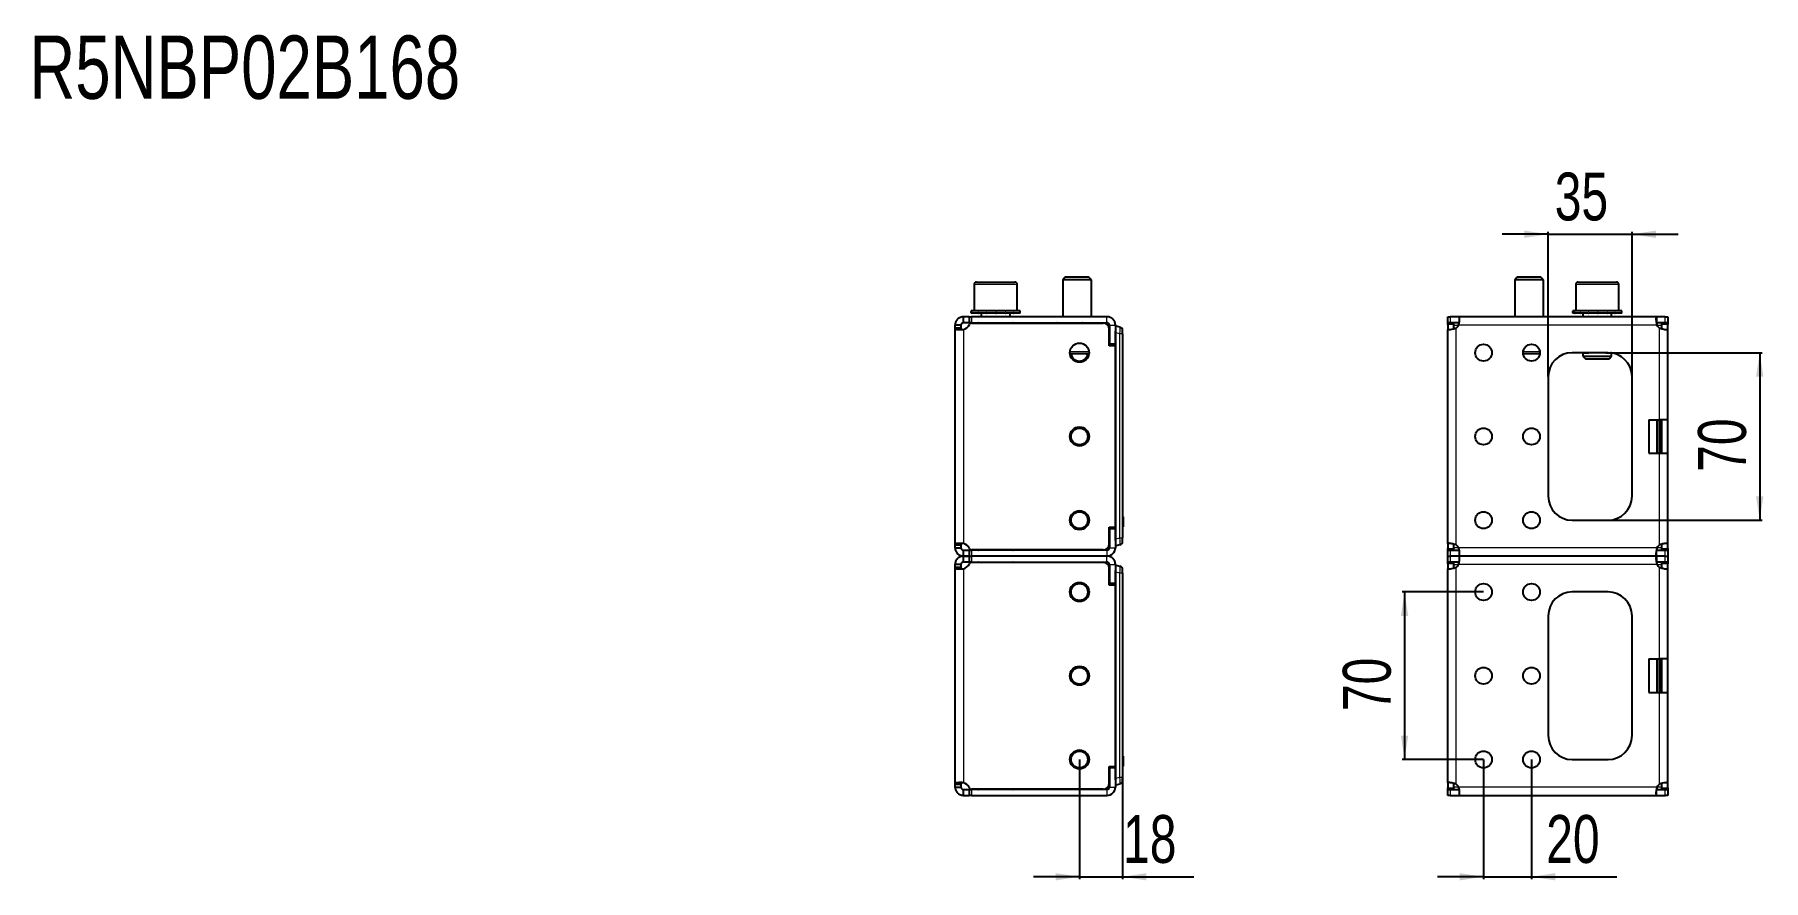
# Model space of a CAD drawing. Header units: millimetres. Extents: x 0 to 4265, y -608 to 607.
# Drawn here: x 2075 to 2797, y 254 to 607 of the extents above; entities that cross this region are included whole.
import ezdxf

# ---------------------------------------------------------------- set-up
doc = ezdxf.new("R2010")
doc.units = ezdxf.units.MM
doc.layers.add('FORMAT', color=7, linetype='Continuous')
doc.styles.add('SLDTEXTSTYLE0', font='TXT', dxfattribs={"width": 0.75})
doc.dimstyles.new('SLDDIMSTYLE0', dxfattribs={"dimtxt": 20, "dimasz": 10, "dimexe": 0, "dimexo": 0.0625, "dimgap": 5, "dimtad": 2, "dimdec": 1, "dimrnd": 1e-09, "dimzin": 12, "dimdsep": 46, "dimtxsty": 'SLDTEXTSTYLE0', "dimsah": 1, "dimcen": 0.09, "dimadec": 0, "dimazin": 3, "dimtfac": 1, "dimtofl": 0, "dimtmove": 0, "dimatfit": 3, "dimfxl": 0, "dimfrac": 2, "dimtolj": 1, "dimtzin": 12, "dimarcsym": 0})
doc.dimstyles.new('SLDDIMSTYLE1', dxfattribs={"dimtxt": 20, "dimasz": 10, "dimexe": 0, "dimexo": 0.0625, "dimgap": 5, "dimtad": 2, "dimdec": 1, "dimrnd": 1e-09, "dimzin": 12, "dimdsep": 46, "dimtxsty": 'SLDTEXTSTYLE0', "dimsah": 1, "dimcen": 0.09, "dimadec": 0, "dimazin": 3, "dimtfac": 1, "dimtmove": 0, "dimatfit": 0, "dimfxl": 0, "dimfrac": 2, "dimtolj": 1, "dimtzin": 12, "dimarcsym": 0})

# ---------------------------------------------------------------- blocks, each defined once
blk = doc.blocks.new('_D_4')
at = {"layer": 'FORMAT'}
for p, q in [((2511.49, 304.38), (2511.49, 254.38)), ((2529.49, 299.63), (2529.49, 254.38)), ((2511.49, 255.38), (2492.26, 255.38)), ((2511.49, 255.38), (2529.49, 255.38)), ((2529.49, 255.38), (2559.27, 255.38))]:
    blk.add_line(p, q, dxfattribs=at)
for points in [[(2511.49, 255.38), (2501.49, 256.92), (2501.49, 253.85)], [(2529.49, 255.38), (2539.49, 253.85), (2539.49, 256.92)]]:
    blk.add_solid(points, dxfattribs=at)
at = {"layer": 'FORMAT', "insert": (2529.71, 281.17), "char_height": 20, "attachment_point": 1, "style": 'SLDTEXTSTYLE0'}
blk.add_mtext('18', dxfattribs=at)
blk = doc.blocks.new('_D_7')
at = {"layer": 'FORMAT'}
for p, q in [((2732.31, 474.39), (2796.66, 474.39)), ((2795.66, 474.39), (2795.66, 404.39)), ((2732.31, 404.39), (2796.66, 404.39))]:
    blk.add_line(p, q, dxfattribs=at)
for points in [[(2795.66, 474.39), (2794.12, 464.39), (2797.2, 464.39)], [(2795.66, 404.39), (2797.2, 414.39), (2794.12, 414.39)]]:
    blk.add_solid(points, dxfattribs=at)
at = {"layer": 'FORMAT', "insert": (2769.88, 424.61), "char_height": 20, "attachment_point": 1, "rotation": 90, "style": 'SLDTEXTSTYLE0'}
blk.add_mtext('70', dxfattribs=at)
blk = doc.blocks.new('_D_8')
at = {"layer": 'FORMAT'}
for p, q in [((2707.3, 523.89), (2688.07, 523.89)), ((2707.3, 464.4), (2707.3, 524.89)), ((2707.3, 523.89), (2742.3, 523.89)), ((2742.3, 464.4), (2742.3, 524.89)), ((2742.3, 523.89), (2761.53, 523.89))]:
    blk.add_line(p, q, dxfattribs=at)
for points in [[(2707.3, 523.89), (2697.3, 525.43), (2697.3, 522.35)], [(2742.3, 523.89), (2752.3, 522.35), (2752.3, 525.43)]]:
    blk.add_solid(points, dxfattribs=at)
at = {"layer": 'FORMAT', "insert": (2710.02, 549.67), "char_height": 20, "attachment_point": 1, "style": 'SLDTEXTSTYLE0'}
blk.add_mtext('35', dxfattribs=at)
blk = doc.blocks.new('_D_9')
at = {"layer": 'FORMAT'}
for p, q in [((2680.3, 304.38), (2680.3, 254.38)), ((2700.3, 304.38), (2700.3, 254.38)), ((2680.3, 255.38), (2661.07, 255.38)), ((2680.3, 255.38), (2700.3, 255.38)), ((2700.3, 255.38), (2736.02, 255.38))]:
    blk.add_line(p, q, dxfattribs=at)
for points in [[(2680.3, 255.38), (2670.3, 256.92), (2670.3, 253.85)], [(2700.3, 255.38), (2710.3, 253.85), (2710.3, 256.92)]]:
    blk.add_solid(points, dxfattribs=at)
at = {"layer": 'FORMAT', "insert": (2706.46, 281.17), "char_height": 20, "attachment_point": 1, "style": 'SLDTEXTSTYLE0'}
blk.add_mtext('20', dxfattribs=at)
blk = doc.blocks.new('_D_10')
at = {"layer": 'FORMAT'}
for p, q in [((2680.29, 374.39), (2646.3, 374.39)), ((2647.3, 374.39), (2647.3, 304.39)), ((2680.29, 304.39), (2646.3, 304.39))]:
    blk.add_line(p, q, dxfattribs=at)
for points in [[(2647.3, 374.39), (2645.76, 364.39), (2648.83, 364.39)], [(2647.3, 304.39), (2648.83, 314.39), (2645.76, 314.39)]]:
    blk.add_solid(points, dxfattribs=at)
at = {"layer": 'FORMAT', "insert": (2621.51, 324.61), "char_height": 20, "attachment_point": 1, "rotation": 90, "style": 'SLDTEXTSTYLE0'}
blk.add_mtext('70', dxfattribs=at)

msp = doc.modelspace()

# ---------------------------------------------------------------- linework, layer by layer
at = {"color": 7, "linetype": 'Continuous', "lineweight": 25}
for p, q in [((2505.57, 505.89), (2504.49, 504.82)), ((2515.42, 505.89), (2505.57, 505.89)), ((2516.49, 504.82), (2515.42, 505.89)), ((2694.38, 505.89), (2693.3, 504.82)), ((2704.23, 505.89), (2694.38, 505.89)), ((2705.3, 504.82), (2704.23, 505.89)), ((2467.49, 502.89), (2467.49, 491.89)), ((2468.49, 503.89), (2484.49, 503.89)), ((2485.49, 491.89), (2485.49, 502.89)), ((2504.49, 504.82), (2504.49, 489.39)), ((2516.49, 504.82), (2504.49, 504.82)), ((2516.49, 489.39), (2516.49, 504.82)), ((2693.3, 504.82), (2693.3, 489.39)), ((2705.3, 504.82), (2693.3, 504.82)), ((2705.3, 489.39), (2705.3, 504.82)), ((2718.8, 502.89), (2718.8, 491.89)), ((2719.8, 503.89), (2727.62, 503.89)), ((2727.62, 503.89), (2735.8, 503.89)), ((2736.8, 491.89), (2736.8, 502.89)), ((2466.24, 491.89), (2466.24, 490.89)), ((2466.24, 491.89), (2466.25, 491.89)), ((2466.25, 491.89), (2466.25, 491.64)), ((2467.04, 491.89), (2466.25, 491.89)), ((2466.25, 490.89), (2466.25, 491.14)), ((2467.04, 491.89), (2467.14, 491.89)), ((2467.14, 491.89), (2467.14, 491.64)), ((2469.28, 491.89), (2467.14, 491.89)), ((2467.14, 490.89), (2467.14, 491.14)), ((2469.28, 491.89), (2469.46, 491.89)), ((2469.46, 491.89), (2469.46, 491.64)), ((2472.62, 491.89), (2469.46, 491.89)), ((2469.46, 490.89), (2469.46, 491.14)), ((2472.62, 491.89), (2472.85, 491.89)), ((2472.85, 491.89), (2472.85, 491.64)), ((2476.54, 491.89), (2472.85, 491.89)), ((2472.85, 490.89), (2472.85, 491.14)), ((2476.54, 491.89), (2476.63, 491.89)), ((2476.76, 491.89), (2476.79, 491.89)), ((2476.79, 491.89), (2476.79, 491.64)), ((2480.46, 491.89), (2476.79, 491.89)), ((2476.79, 490.89), (2476.79, 491.14)), ((2480.46, 491.89), (2480.69, 491.89)), ((2480.69, 491.89), (2480.69, 491.64)), ((2483.78, 491.89), (2480.69, 491.89)), ((2480.69, 490.89), (2480.69, 491.14)), ((2483.78, 491.89), (2483.95, 491.89)), ((2483.95, 491.89), (2483.95, 491.64)), ((2485.98, 491.89), (2483.95, 491.89)), ((2483.95, 490.89), (2483.95, 491.14)), ((2485.98, 491.89), (2486.07, 491.89)), ((2486.07, 491.89), (2486.07, 491.64)), ((2486.74, 491.89), (2486.07, 491.89)), ((2486.07, 490.89), (2486.07, 491.14)), ((2486.74, 490.89), (2486.74, 491.89)), ((2717.55, 491.89), (2717.55, 490.89)), ((2717.55, 491.89), (2717.56, 491.89)), ((2717.56, 491.89), (2717.56, 491.64)), ((2718.39, 491.89), (2717.56, 491.89)), ((2717.56, 490.89), (2717.56, 491.14)), ((2718.39, 491.89), (2718.49, 491.89)), ((2718.49, 491.89), (2718.49, 491.64)), ((2720.66, 491.89), (2718.49, 491.89)), ((2718.49, 490.89), (2718.49, 491.14)), ((2720.66, 491.89), (2720.84, 491.89)), ((2720.84, 491.89), (2720.84, 491.64)), ((2724.01, 491.89), (2720.84, 491.89)), ((2720.84, 490.89), (2720.84, 491.14)), ((2724.01, 491.89), (2724.25, 491.89)), ((2724.25, 491.89), (2724.25, 491.64)), ((2727.95, 491.89), (2724.25, 491.89)), ((2724.25, 490.89), (2724.25, 491.14)), ((2727.95, 491.89), (2728.02, 491.89)), ((2728.15, 491.89), (2728.2, 491.89)), ((2728.2, 491.89), (2728.2, 491.64)), ((2731.86, 491.89), (2728.2, 491.89)), ((2728.2, 490.89), (2728.2, 491.14)), ((2731.86, 491.89), (2732.09, 491.89)), ((2732.09, 491.89), (2732.09, 491.64)), ((2735.15, 491.89), (2732.09, 491.89)), ((2732.09, 490.89), (2732.09, 491.14)), ((2735.15, 491.89), (2735.32, 491.89)), ((2735.32, 491.89), (2735.32, 491.64)), ((2737.33, 491.89), (2735.32, 491.89)), ((2735.32, 490.89), (2735.32, 491.14)), ((2737.33, 491.89), (2737.42, 491.89)), ((2737.42, 491.89), (2737.42, 491.64)), ((2738.05, 491.89), (2737.42, 491.89)), ((2737.42, 490.89), (2737.42, 491.14)), ((2738.05, 490.89), (2738.05, 491.89)), ((2459.49, 485.89), (2459.49, 484.67)), ((2461.99, 485.89), (2459.49, 485.89)), ((2459.49, 484.67), (2459.49, 394.11)), ((2461.99, 484.67), (2459.49, 484.67)), ((2461.99, 485.89), (2461.99, 484.67)), ((2462.99, 486.89), (2462.99, 489.39)), ((2465.39, 489.39), (2462.99, 489.39)), ((2465.4, 486.89), (2462.99, 486.89)), ((2465.39, 489.39), (2465.39, 486.89)), ((2465.39, 489.39), (2466.39, 489.39)), ((2466.39, 486.89), (2465.39, 486.89)), ((2466.24, 490.89), (2466.25, 490.89)), ((2467.04, 490.89), (2466.25, 490.89)), ((2522.99, 489.39), (2466.39, 489.39)), ((2466.39, 486.89), (2522.99, 486.89)), ((2466.42, 486.79), (2521.39, 486.79)), ((2467.04, 490.89), (2467.14, 490.89)), ((2469.28, 490.89), (2467.14, 490.89)), ((2469.28, 490.89), (2469.46, 490.89)), ((2472.62, 490.89), (2469.46, 490.89)), ((2470.49, 490.89), (2470.49, 489.39)), ((2472.62, 490.89), (2472.85, 490.89)), ((2476.54, 490.89), (2472.85, 490.89)), ((2476.54, 490.89), (2476.72, 490.89)), ((2476.72, 490.89), (2476.79, 490.89)), ((2480.46, 490.89), (2476.79, 490.89)), ((2480.46, 490.89), (2480.69, 490.89)), ((2483.78, 490.89), (2480.69, 490.89)), ((2482.49, 489.39), (2482.49, 490.89)), ((2483.78, 490.89), (2483.95, 490.89)), ((2485.98, 490.89), (2483.95, 490.89)), ((2485.98, 490.89), (2486.07, 490.89)), ((2486.74, 490.89), (2486.07, 490.89)), ((2500.24, 486.89), (2500.24, 486.79)), ((2500.53, 486.89), (2500.53, 486.79)), ((2502.22, 486.89), (2502.22, 486.79)), ((2505.17, 486.89), (2505.17, 486.79)), ((2508.93, 486.89), (2508.93, 486.79)), ((2512.92, 486.89), (2512.92, 486.79)), ((2516.55, 486.89), (2516.55, 486.79)), ((2519.25, 486.89), (2519.25, 486.79)), ((2520.62, 486.89), (2520.62, 486.79)), ((2520.74, 486.79), (2520.74, 486.89)), ((2523.89, 477.29), (2523.89, 484.29)), ((2523.99, 485.89), (2523.99, 477.94)), ((2526.49, 485.89), (2526.49, 477.94)), ((2526.49, 485.64), (2526.69, 485.64)), ((2526.69, 485.64), (2528.38, 485.19)), ((2665.3, 486.89), (2665.3, 489.39)), ((2665.3, 489.39), (2666.41, 489.39)), ((2666.41, 486.89), (2665.3, 486.89)), ((2665.3, 486.89), (2665.3, 486.79)), ((2665.3, 486.79), (2667.8, 486.79)), ((2665.3, 486.18), (2665.3, 486.79)), ((2665.3, 486.18), (2665.3, 484.12)), ((2665.3, 394.67), (2665.3, 484.12)), ((2665.3, 484.12), (2666.4, 484.12)), ((2670.13, 489.39), (2666.41, 489.39)), ((2670.13, 486.89), (2666.41, 486.89)), ((2667.8, 486.79), (2667.8, 486.18)), ((2667.8, 486.18), (2667.8, 484.36)), ((2752.47, 489.39), (2670.13, 489.39)), ((2670.13, 489.39), (2670.13, 487.18)), ((2717.55, 490.89), (2717.56, 490.89)), ((2718.39, 490.89), (2717.56, 490.89)), ((2718.39, 490.89), (2718.49, 490.89)), ((2720.66, 490.89), (2718.49, 490.89)), ((2720.66, 490.89), (2720.84, 490.89)), ((2724.01, 490.89), (2720.84, 490.89)), ((2721.8, 490.89), (2721.8, 489.39)), ((2724.01, 490.89), (2724.25, 490.89)), ((2727.95, 490.89), (2724.25, 490.89)), ((2727.95, 490.89), (2728.1, 490.89)), ((2728.1, 490.89), (2728.2, 490.89)), ((2731.86, 490.89), (2728.2, 490.89)), ((2731.86, 490.89), (2732.09, 490.89)), ((2735.15, 490.89), (2732.09, 490.89)), ((2733.8, 489.39), (2733.8, 490.89)), ((2735.15, 490.89), (2735.32, 490.89)), ((2737.33, 490.89), (2735.32, 490.89)), ((2737.33, 490.89), (2737.42, 490.89)), ((2738.05, 490.89), (2737.42, 490.89)), ((2752.47, 489.39), (2752.47, 486.89)), ((2756.19, 489.39), (2752.47, 489.39)), ((2756.19, 486.89), (2752.47, 486.89)), ((2754.8, 486.79), (2757.3, 486.79)), ((2754.8, 486.18), (2754.8, 486.79)), ((2754.8, 484.34), (2754.8, 486.18)), ((2756.19, 489.39), (2757.3, 489.39)), ((2757.3, 486.89), (2756.19, 486.89)), ((2757.3, 489.39), (2757.3, 486.89)), ((2757.3, 486.79), (2757.3, 486.89)), ((2757.3, 486.79), (2757.3, 486.18)), ((2757.3, 484.12), (2757.3, 486.18)), ((2757.3, 446.39), (2757.3, 484.12)), ((2523.89, 478.87), (2523.99, 478.66)), ((2526.49, 477.29), (2523.89, 477.29)), ((2526.49, 477.94), (2523.99, 477.94)), ((2526.49, 395.92), (2526.49, 483.37)), ((2526.49, 477.29), (2526.49, 401.49)), ((2526.69, 396.54), (2526.69, 482.74)), ((2529.49, 482.29), (2529.49, 483.74)), ((2529.49, 482.29), (2529.49, 407.84)), ((2515.46, 473.89), (2507.52, 473.89)), ((2703.77, 473.89), (2696.84, 473.89)), ((2732.3, 474.39), (2717.3, 474.39)), ((2718.97, 474.29), (2718.95, 474.29)), ((2718.97, 474.29), (2718.97, 474.29)), ((2719.07, 474.29), (2718.97, 474.29)), ((2719.07, 474.39), (2719.07, 474.29)), ((2722.33, 474.29), (2719.07, 474.29)), ((2721.8, 474.29), (2721.8, 472.97)), ((2721.8, 472.97), (2722.88, 471.89)), ((2721.8, 472.97), (2727.66, 472.97)), ((2722.33, 474.29), (2724.23, 474.29)), ((2722.88, 471.89), (2727.69, 471.89)), ((2724.78, 474.29), (2724.23, 474.29)), ((2730.82, 474.29), (2724.78, 474.29)), ((2727.66, 472.97), (2733.8, 472.97)), ((2727.69, 471.89), (2732.73, 471.89)), ((2731.38, 474.29), (2730.82, 474.29)), ((2731.38, 474.29), (2733.28, 474.29)), ((2732.73, 471.89), (2733.8, 472.97)), ((2733.71, 474.29), (2733.28, 474.29)), ((2733.8, 472.97), (2733.8, 474.28)), ((2707.3, 464.39), (2707.3, 414.39)), ((2742.3, 414.39), (2742.3, 464.39)), ((2749.3, 446.39), (2753.8, 446.39)), ((2749.3, 446.39), (2749.3, 432.39)), ((2757.3, 446.39), (2753.8, 446.39)), ((2754.8, 432.39), (2754.8, 446.39)), ((2757.3, 432.39), (2757.3, 446.39)), ((2749.3, 432.39), (2753.8, 432.39)), ((2753.8, 432.39), (2757.3, 432.39)), ((2757.3, 394.67), (2757.3, 432.39)), ((2529.49, 407.84), (2529.49, 399.64)), ((2529.69, 405.9), (2529.49, 405.9)), ((2529.69, 405.86), (2529.49, 405.86)), ((2529.69, 405.84), (2529.49, 405.84)), ((2529.69, 405.4), (2529.69, 402.08)), ((2523.89, 401.49), (2526.49, 401.49)), ((2523.89, 394.49), (2523.89, 401.49)), ((2523.89, 400.41), (2523.99, 400.63)), ((2523.99, 400.84), (2523.99, 392.89)), ((2526.49, 400.84), (2523.99, 400.84)), ((2526.49, 400.84), (2526.49, 392.89)), ((2529.69, 401.64), (2529.49, 401.64)), ((2529.69, 401.59), (2529.49, 401.59)), ((2529.49, 399.64), (2529.49, 396.99)), ((2717.3, 404.39), (2732.3, 404.39)), ((2459.49, 394.11), (2461.99, 394.11)), ((2459.49, 394.11), (2459.49, 392.89)), ((2459.49, 392.89), (2461.99, 392.89)), ((2461.99, 394.11), (2461.99, 392.89)), ((2462.99, 389.39), (2462.99, 391.89)), ((2462.99, 391.89), (2465.39, 391.89)), ((2465.39, 391.89), (2465.39, 389.39)), ((2465.39, 391.89), (2466.39, 391.89)), ((2522.99, 391.89), (2466.39, 391.89)), ((2521.39, 391.99), (2466.42, 391.99)), ((2526.69, 393.64), (2526.49, 393.64)), ((2528.38, 394.09), (2526.69, 393.64)), ((2529.49, 395.54), (2529.49, 396.99)), ((2665.3, 394.67), (2665.3, 392.6)), ((2665.3, 391.99), (2665.3, 392.6)), ((2667.8, 391.99), (2665.3, 391.99)), ((2665.3, 391.99), (2665.3, 391.89)), ((2665.3, 389.39), (2665.3, 391.89)), ((2665.3, 391.89), (2666.41, 391.89)), ((2666.41, 391.89), (2670.13, 391.89)), ((2667.8, 394.44), (2667.8, 392.6)), ((2667.8, 392.6), (2667.8, 391.99)), ((2670.13, 391.89), (2670.13, 389.39)), ((2752.47, 391.89), (2756.19, 391.89)), ((2752.47, 389.39), (2752.47, 391.61)), ((2754.8, 392.6), (2754.8, 394.42)), ((2754.8, 391.99), (2754.8, 392.6)), ((2757.3, 391.99), (2754.8, 391.99)), ((2756.19, 391.89), (2757.3, 391.89)), ((2757.3, 394.67), (2756.21, 394.67)), ((2757.3, 392.6), (2757.3, 394.67)), ((2757.3, 392.6), (2757.3, 391.99)), ((2757.3, 391.89), (2757.3, 391.99)), ((2757.3, 391.89), (2757.3, 389.39)), ((2459.49, 385.89), (2459.49, 384.67)), ((2461.99, 385.89), (2459.49, 385.89)), ((2459.49, 384.67), (2459.49, 294.11)), ((2461.99, 384.67), (2459.49, 384.67)), ((2461.99, 385.89), (2461.99, 384.67)), ((2462.99, 386.89), (2462.99, 389.39)), ((2465.4, 389.39), (2462.99, 389.39)), ((2462.99, 389.39), (2465.39, 389.39)), ((2465.39, 386.89), (2462.99, 386.89)), ((2465.39, 389.39), (2465.39, 386.89)), ((2465.39, 389.39), (2466.39, 389.39)), ((2466.39, 386.89), (2465.39, 386.89)), ((2522.99, 389.39), (2466.39, 389.39)), ((2466.39, 386.89), (2522.99, 386.89)), ((2466.42, 386.79), (2521.39, 386.79)), ((2523.89, 377.29), (2523.89, 384.29)), ((2523.99, 385.89), (2523.99, 377.94)), ((2526.49, 385.89), (2526.49, 377.94)), ((2526.49, 385.64), (2526.69, 385.64)), ((2526.49, 295.92), (2526.49, 383.37)), ((2526.69, 385.64), (2528.38, 385.19)), ((2529.49, 382.29), (2529.49, 383.74)), ((2665.3, 386.89), (2665.3, 389.39)), ((2665.3, 389.39), (2666.41, 389.39)), ((2666.41, 386.89), (2665.3, 386.89)), ((2665.3, 386.89), (2665.3, 386.79)), ((2665.3, 386.79), (2667.8, 386.79)), ((2665.3, 386.18), (2665.3, 386.79)), ((2665.3, 386.18), (2665.3, 384.12)), ((2665.3, 294.67), (2665.3, 384.12)), ((2665.3, 384.12), (2666.4, 384.12)), ((2670.13, 389.39), (2666.41, 389.39)), ((2670.13, 386.89), (2666.41, 386.89)), ((2667.8, 386.79), (2667.8, 386.18)), ((2667.8, 386.18), (2667.8, 384.36)), ((2752.47, 389.39), (2670.13, 389.39)), ((2670.13, 389.39), (2670.13, 387.18)), ((2752.47, 389.39), (2752.47, 386.89)), ((2756.19, 389.39), (2752.47, 389.39)), ((2756.19, 386.89), (2752.47, 386.89)), ((2754.8, 386.79), (2757.3, 386.79)), ((2754.8, 386.18), (2754.8, 386.79)), ((2754.8, 384.34), (2754.8, 386.18)), ((2756.19, 389.39), (2757.3, 389.39)), ((2757.3, 386.89), (2756.19, 386.89)), ((2757.3, 389.39), (2757.3, 386.89)), ((2757.3, 386.79), (2757.3, 386.89)), ((2757.3, 386.79), (2757.3, 386.18)), ((2757.3, 384.12), (2757.3, 386.18)), ((2757.3, 346.39), (2757.3, 384.12)), ((2523.89, 378.87), (2523.99, 378.66)), ((2526.49, 377.29), (2523.89, 377.29)), ((2526.49, 377.94), (2523.99, 377.94)), ((2526.49, 377.29), (2526.49, 301.49)), ((2526.69, 296.54), (2526.69, 382.74)), ((2529.49, 382.29), (2529.49, 307.84)), ((2732.3, 374.39), (2717.3, 374.39)), ((2707.3, 364.39), (2707.3, 314.39)), ((2742.3, 314.39), (2742.3, 364.39)), ((2749.3, 346.39), (2753.8, 346.39)), ((2749.3, 346.39), (2749.3, 332.39)), ((2757.3, 346.39), (2753.8, 346.39)), ((2754.8, 332.39), (2754.8, 346.39)), ((2757.3, 332.39), (2757.3, 346.39)), ((2749.3, 332.39), (2753.8, 332.39)), ((2753.8, 332.39), (2757.3, 332.39)), ((2757.3, 294.67), (2757.3, 332.39)), ((2529.49, 307.84), (2529.49, 299.64)), ((2529.69, 305.9), (2529.49, 305.9)), ((2529.69, 305.86), (2529.49, 305.86)), ((2529.69, 305.84), (2529.49, 305.84)), ((2529.69, 305.4), (2529.69, 302.08)), ((2717.3, 304.39), (2732.3, 304.39)), ((2523.89, 301.49), (2526.49, 301.49)), ((2523.89, 294.49), (2523.89, 301.49)), ((2523.89, 300.41), (2523.99, 300.63)), ((2523.99, 300.84), (2523.99, 292.89)), ((2526.49, 300.84), (2523.99, 300.84)), ((2526.49, 300.84), (2526.49, 292.89)), ((2529.69, 301.64), (2529.49, 301.64)), ((2529.69, 301.59), (2529.49, 301.59)), ((2529.49, 299.64), (2529.49, 296.99)), ((2529.49, 295.54), (2529.49, 296.99)), ((2459.49, 294.11), (2461.99, 294.11)), ((2459.49, 294.11), (2459.49, 292.89)), ((2459.49, 292.89), (2461.99, 292.89)), ((2461.99, 294.11), (2461.99, 292.89)), ((2462.99, 289.39), (2462.99, 291.89)), ((2462.99, 291.89), (2465.39, 291.89)), ((2462.99, 289.39), (2465.39, 289.39)), ((2465.39, 291.89), (2465.39, 289.39)), ((2465.39, 291.89), (2466.39, 291.89)), ((2466.39, 289.39), (2465.39, 289.39)), ((2522.99, 291.89), (2466.39, 291.89)), ((2466.39, 289.39), (2522.99, 289.39)), ((2521.39, 291.99), (2466.42, 291.99)), ((2526.69, 293.64), (2526.49, 293.64)), ((2528.38, 294.09), (2526.69, 293.64)), ((2665.3, 294.67), (2665.3, 292.6)), ((2665.3, 291.99), (2665.3, 292.6)), ((2667.8, 291.99), (2665.3, 291.99)), ((2665.3, 291.99), (2665.3, 291.89)), ((2665.3, 289.39), (2665.3, 291.89)), ((2665.3, 291.89), (2666.41, 291.89)), ((2666.41, 289.39), (2665.3, 289.39)), ((2666.41, 291.89), (2670.13, 291.89)), ((2666.41, 289.39), (2670.13, 289.39)), ((2667.8, 294.44), (2667.8, 292.6)), ((2667.8, 292.6), (2667.8, 291.99)), ((2670.13, 291.89), (2670.13, 289.39)), ((2670.13, 289.39), (2752.47, 289.39)), ((2752.47, 291.89), (2756.19, 291.89)), ((2752.47, 289.39), (2752.47, 291.61)), ((2752.47, 289.39), (2756.19, 289.39)), ((2754.8, 292.6), (2754.8, 294.42)), ((2754.8, 291.99), (2754.8, 292.6)), ((2757.3, 291.99), (2754.8, 291.99)), ((2756.19, 291.89), (2757.3, 291.89)), ((2757.3, 289.39), (2756.19, 289.39)), ((2757.3, 294.67), (2756.21, 294.67)), ((2757.3, 292.6), (2757.3, 294.67)), ((2757.3, 292.6), (2757.3, 291.99)), ((2757.3, 291.89), (2757.3, 291.99)), ((2757.3, 291.89), (2757.3, 289.39))]:
    msp.add_line(p, q, dxfattribs=at)
at = {"color": 8, "linetype": 'Continuous', "lineweight": 18}
for p, q in [((2485.49, 502.89), (2467.49, 502.89)), ((2727.59, 502.89), (2718.8, 502.89)), ((2736.8, 502.89), (2727.59, 502.89)), ((2462.99, 484.12), (2462.99, 394.67)), ((2466.39, 489.39), (2466.39, 486.89)), ((2522.99, 486.89), (2522.99, 489.39)), ((2523.99, 485.89), (2526.49, 485.89)), ((2667.8, 486.18), (2665.3, 486.18)), ((2666.41, 489.39), (2666.41, 486.89)), ((2667.8, 485.89), (2669.89, 485.89)), ((2668.8, 394.11), (2668.8, 484.67)), ((2752.72, 485.89), (2669.89, 485.89)), ((2752.72, 485.89), (2754.8, 485.89)), ((2753.8, 446.39), (2753.8, 484.67)), ((2757.3, 486.18), (2754.8, 486.18)), ((2756.19, 486.89), (2756.19, 489.39)), ((2526.3, 477.29), (2526.3, 477.94)), ((2528.38, 482.29), (2526.69, 482.74)), ((2528.38, 396.99), (2528.38, 482.29)), ((2529.49, 482.29), (2528.38, 482.29)), ((2507.52, 474.89), (2515.46, 474.89)), ((2696.84, 474.89), (2703.77, 474.89)), ((2724.23, 474.39), (2724.23, 474.29)), ((2724.78, 474.39), (2724.78, 474.29)), ((2730.82, 474.39), (2730.82, 474.29)), ((2731.38, 474.39), (2731.38, 474.29)), ((2752.61, 432.39), (2752.61, 446.39)), ((2752.81, 446.39), (2752.81, 432.39)), ((2752.91, 432.39), (2752.91, 446.39)), ((2753.11, 446.39), (2753.11, 432.39)), ((2753.99, 432.39), (2753.99, 446.39)), ((2754.19, 446.39), (2754.19, 432.39)), ((2754.3, 432.39), (2754.3, 446.39)), ((2754.5, 446.39), (2754.5, 432.39)), ((2753.8, 394.11), (2753.8, 432.39)), ((2529.69, 405.4), (2529.49, 405.4)), ((2526.3, 400.84), (2526.3, 401.49)), ((2529.69, 402.08), (2529.49, 402.08)), ((2466.39, 391.89), (2466.39, 389.39)), ((2522.99, 391.89), (2522.99, 389.39)), ((2523.99, 392.89), (2526.49, 392.89)), ((2526.69, 396.54), (2528.38, 396.99)), ((2528.38, 396.99), (2529.49, 396.99)), ((2665.3, 392.6), (2667.8, 392.6)), ((2666.41, 391.89), (2666.41, 389.39)), ((2669.89, 392.89), (2667.8, 392.89)), ((2752.72, 392.89), (2669.89, 392.89)), ((2754.8, 392.89), (2752.72, 392.89)), ((2754.8, 392.6), (2757.3, 392.6)), ((2756.19, 389.39), (2756.19, 391.89)), ((2462.99, 384.12), (2462.99, 294.67)), ((2466.39, 389.39), (2466.39, 386.89)), ((2522.99, 386.89), (2522.99, 389.39)), ((2523.99, 385.89), (2526.49, 385.89)), ((2667.8, 386.18), (2665.3, 386.18)), ((2666.41, 389.39), (2666.41, 386.89)), ((2667.8, 385.89), (2669.89, 385.89)), ((2668.8, 294.11), (2668.8, 384.67)), ((2752.72, 385.89), (2669.89, 385.89)), ((2752.72, 385.89), (2754.8, 385.89)), ((2753.8, 346.39), (2753.8, 384.67)), ((2757.3, 386.18), (2754.8, 386.18)), ((2756.19, 386.89), (2756.19, 389.39)), ((2526.3, 377.29), (2526.3, 377.94)), ((2528.38, 382.29), (2526.69, 382.74)), ((2528.38, 296.99), (2528.38, 382.29)), ((2529.49, 382.29), (2528.38, 382.29)), ((2752.61, 332.39), (2752.61, 346.39)), ((2752.81, 346.39), (2752.81, 332.39)), ((2752.91, 332.39), (2752.91, 346.39)), ((2753.11, 346.39), (2753.11, 332.39)), ((2753.99, 332.39), (2753.99, 346.39)), ((2754.19, 346.39), (2754.19, 332.39)), ((2754.3, 332.39), (2754.3, 346.39)), ((2754.5, 346.39), (2754.5, 332.39)), ((2753.8, 294.11), (2753.8, 332.39)), ((2529.69, 305.4), (2529.49, 305.4)), ((2526.3, 300.84), (2526.3, 301.49)), ((2526.69, 296.54), (2528.38, 296.99)), ((2528.38, 296.99), (2529.49, 296.99)), ((2529.69, 302.08), (2529.49, 302.08)), ((2466.39, 291.89), (2466.39, 289.39)), ((2522.99, 291.89), (2522.99, 289.39)), ((2523.99, 292.89), (2526.49, 292.89)), ((2665.3, 292.6), (2667.8, 292.6)), ((2666.41, 291.89), (2666.41, 289.39)), ((2669.89, 292.89), (2667.8, 292.89)), ((2752.72, 292.89), (2669.89, 292.89)), ((2754.8, 292.89), (2752.72, 292.89)), ((2754.8, 292.6), (2757.3, 292.6)), ((2756.19, 289.39), (2756.19, 291.89))]:
    msp.add_line(p, q, dxfattribs=at)
at = {"color": 7, "linetype": 'Continuous', "lineweight": 25}
for centre, radius in [((2511.49, 474.39), 4), ((2680.3, 474.39), 3.5), ((2700.3, 474.39), 3.5), ((2511.49, 439.39), 4), ((2511.49, 439.39), 3.5), ((2680.3, 439.39), 3.5), ((2700.3, 439.39), 3.5), ((2511.49, 404.39), 4), ((2511.49, 404.39), 3.5), ((2680.3, 404.39), 3.5), ((2700.3, 404.39), 3.5), ((2511.49, 374.39), 4), ((2511.49, 374.39), 3.5), ((2680.3, 374.39), 3.5), ((2700.3, 374.39), 3.5), ((2511.49, 339.39), 4), ((2511.49, 339.39), 3.5), ((2680.3, 339.39), 3.5), ((2700.3, 339.39), 3.5), ((2511.49, 304.39), 4), ((2511.49, 304.39), 3.5), ((2680.3, 304.39), 3.5), ((2700.3, 304.39), 3.5)]:
    msp.add_circle(centre, radius, dxfattribs=at)
for centre, radius, start, end in [((2468.49, 502.89), 1, 90, 180), ((2484.49, 502.89), 1, 0, 90), ((2719.8, 502.89), 1, 90, 180), ((2735.8, 502.89), 1, 0, 90), ((2462.27, 487.54), 3.5, 281.89481, 337.11462), ((2466.42, 485.79), 1, 90, 157.11462), ((2469.14, 486.54), 0.35, 45.58469, 90), ((2483.84, 486.54), 0.35, 90, 134.41531), ((2521.39, 484.29), 2.5, 360, 90), ((2522.99, 485.89), 3.5, 360, 90), ((2522.99, 485.89), 1, 360, 90), ((2527.99, 483.74), 1.5, 0, 75), ((2666.8, 487.54), 3.5, 304.8499, 331.87293), ((2755.8, 487.54), 3.5, 208.12707, 235.1501), ((2511.49, 474.39), 3.5, 188.21321, 351.78679), ((2717.3, 464.39), 10, 90, 180), ((2732.3, 464.39), 10, 0, 90), ((2717.3, 414.39), 10, 180, 270), ((2732.3, 414.39), 10, 270, 0), ((2462.27, 391.24), 3.5, 22.88538, 78.10519), ((2466.42, 392.99), 1, 202.88538, 270), ((2469.14, 392.24), 0.35, 270, 314.41531), ((2483.84, 392.24), 0.35, 225.58469, 270), ((2521.39, 394.49), 2.5, 270, 0), ((2522.99, 392.89), 3.5, 270, 0), ((2522.99, 392.89), 1, 270, 0), ((2527.99, 395.54), 1.5, 285, 0), ((2666.8, 391.24), 3.5, 28.12707, 55.1501), ((2755.8, 391.24), 3.5, 124.8499, 151.87293), ((2462.27, 387.54), 3.5, 281.89481, 337.11462), ((2466.42, 385.79), 1, 90, 157.11462), ((2469.14, 386.54), 0.35, 45.58469, 90), ((2483.84, 386.54), 0.35, 90, 134.41531), ((2521.39, 384.29), 2.5, 360, 90), ((2522.99, 385.89), 3.5, 360, 90), ((2522.99, 385.89), 1, 360, 90), ((2527.99, 383.74), 1.5, 0, 75), ((2666.8, 387.54), 3.5, 304.8499, 331.87293), ((2755.8, 387.54), 3.5, 208.12707, 235.1501), ((2717.3, 364.39), 10, 90, 180), ((2732.3, 364.39), 10, 0, 90), ((2717.3, 314.39), 10, 180, 270), ((2732.3, 314.39), 10, 270, 0), ((2462.27, 291.24), 3.5, 22.88538, 78.10519), ((2466.42, 292.99), 1, 202.88538, 270), ((2469.14, 292.24), 0.35, 270, 314.41531), ((2483.84, 292.24), 0.35, 225.58469, 270), ((2521.39, 294.49), 2.5, 270, 0), ((2522.99, 292.89), 3.5, 270, 0), ((2522.99, 292.89), 1, 270, 0), ((2527.99, 295.54), 1.5, 285, 0), ((2666.8, 291.24), 3.5, 28.12707, 55.1501), ((2755.8, 291.24), 3.5, 124.8499, 151.87293)]:
    msp.add_arc(centre, radius, start, end, dxfattribs=at)
at = {"color": 8, "linetype": 'Continuous', "lineweight": 18}
for centre, major_axis, start_param, end_param in [((2527.99, 482.19), (0.38, 3), 4.762686, 6.266445), ((2527.99, 397.1), (-0.38, 3), 3.158333, 4.662092), ((2527.99, 382.19), (0.38, 3), 4.762686, 6.266445), ((2527.99, 297.1), (-0.38, 3), 3.158333, 4.662092)]:
    msp.add_ellipse(centre, major_axis=major_axis, ratio=0.123038, start_param=start_param, end_param=end_param, dxfattribs=at)
at = {"color": 7, "linetype": 'Continuous', "lineweight": 25}
for centre, major_axis, start_param, end_param in [((2515.1, 485.64), (11.57, -3.1), 0.067037, 0.253072), ((2515.1, 393.64), (11.57, 3.1), 6.030113, 6.216148), ((2515.1, 385.64), (11.57, -3.1), 0.067037, 0.253072), ((2515.1, 293.64), (11.57, 3.1), 6.030113, 6.216148)]:
    msp.add_ellipse(centre, major_axis=major_axis, ratio=0.250563, start_param=start_param, end_param=end_param, dxfattribs=at)
for points, knots in [([(2466.25, 491.64), (2466.25, 491.68), (2466.24, 491.75), (2466.24, 491.83), (2466.24, 491.87), (2466.24, 491.89)], [0, 0, 0, 0, 0.499981, 0.749988, 1, 1, 1, 1]), ([(2466.24, 490.89), (2466.24, 490.91), (2466.24, 490.95), (2466.24, 491.04), (2466.25, 491.1), (2466.25, 491.14)], [0, 0, 0, 0, 0.2501401, 0.5002802, 1, 1, 1, 1]), ([(2467.14, 491.64), (2467.13, 491.68), (2467.1, 491.75), (2467.07, 491.83), (2467.05, 491.87), (2467.04, 491.89)], [0, 0, 0, 0, 0.4999808, 0.7499881, 1, 1, 1, 1]), ([(2467.04, 490.89), (2467.05, 490.91), (2467.07, 490.95), (2467.1, 491.04), (2467.13, 491.1), (2467.14, 491.14)], [0, 0, 0, 0, 0.25014, 0.50028, 1, 1, 1, 1]), ([(2469.46, 491.64), (2469.43, 491.68), (2469.39, 491.75), (2469.33, 491.83), (2469.3, 491.87), (2469.28, 491.89)], [0, 0, 0, 0, 0.499981, 0.749988, 1, 1, 1, 1]), ([(2469.28, 490.89), (2469.3, 490.91), (2469.33, 490.95), (2469.39, 491.04), (2469.43, 491.1), (2469.46, 491.14)], [0, 0, 0, 0, 0.25014, 0.50028, 1, 1, 1, 1]), ([(2472.85, 491.64), (2472.81, 491.68), (2472.75, 491.75), (2472.68, 491.83), (2472.64, 491.87), (2472.62, 491.89)], [0, 0, 0, 0, 0.499981, 0.749988, 1, 1, 1, 1]), ([(2472.62, 490.89), (2472.64, 490.91), (2472.68, 490.95), (2472.75, 491.04), (2472.81, 491.1), (2472.85, 491.14)], [0, 0, 0, 0, 0.25014, 0.50028, 1, 1, 1, 1]), ([(2476.79, 491.64), (2476.75, 491.68), (2476.69, 491.75), (2476.61, 491.83), (2476.57, 491.87), (2476.54, 491.89)], [0, 0, 0, 0, 0.499981, 0.749988, 1, 1, 1, 1]), ([(2476.54, 490.89), (2476.57, 490.91), (2476.61, 490.95), (2476.69, 491.04), (2476.75, 491.1), (2476.79, 491.14)], [0, 0, 0, 0, 0.25014, 0.50028, 1, 1, 1, 1]), ([(2476.79, 491.64), (2476.78, 491.71), (2476.76, 491.84), (2476.73, 491.88), (2476.72, 491.89)], [0, 0, 0, 0, 0.561794, 1, 1, 1, 1]), ([(2476.79, 491.14), (2476.78, 491.07), (2476.76, 490.94), (2476.73, 490.91), (2476.72, 490.89)], [0, 0, 0, 0, 0.561794, 1, 1, 1, 1]), ([(2480.69, 491.64), (2480.65, 491.68), (2480.6, 491.75), (2480.52, 491.83), (2480.48, 491.87), (2480.46, 491.89)], [0, 0, 0, 0, 0.499981, 0.749988, 1, 1, 1, 1]), ([(2480.46, 490.89), (2480.48, 490.91), (2480.52, 490.95), (2480.6, 491.04), (2480.65, 491.1), (2480.69, 491.14)], [0, 0, 0, 0, 0.25014, 0.50028, 1, 1, 1, 1]), ([(2483.95, 491.64), (2483.92, 491.68), (2483.88, 491.75), (2483.82, 491.83), (2483.79, 491.87), (2483.78, 491.89)], [0, 0, 0, 0, 0.499981, 0.749988, 1, 1, 1, 1]), ([(2483.78, 490.89), (2483.79, 490.91), (2483.82, 490.95), (2483.88, 491.04), (2483.92, 491.1), (2483.95, 491.14)], [0, 0, 0, 0, 0.25014, 0.50028, 1, 1, 1, 1]), ([(2486.07, 491.64), (2486.06, 491.68), (2486.04, 491.75), (2486.01, 491.83), (2485.99, 491.87), (2485.98, 491.89)], [0, 0, 0, 0, 0.4999808, 0.7499881, 1, 1, 1, 1]), ([(2485.98, 490.89), (2485.99, 490.91), (2486.01, 490.95), (2486.04, 491.04), (2486.06, 491.1), (2486.07, 491.14)], [0, 0, 0, 0, 0.25014, 0.50028, 1, 1, 1, 1]), ([(2717.56, 491.64), (2717.56, 491.68), (2717.56, 491.75), (2717.55, 491.83), (2717.55, 491.87), (2717.55, 491.89)], [0, 0, 0, 0, 0.499981, 0.749988, 1, 1, 1, 1]), ([(2717.55, 490.89), (2717.55, 490.91), (2717.55, 490.95), (2717.56, 491.04), (2717.56, 491.1), (2717.56, 491.14)], [0, 0, 0, 0, 0.25014, 0.50028, 1, 1, 1, 1]), ([(2718.49, 491.64), (2718.47, 491.68), (2718.45, 491.75), (2718.41, 491.83), (2718.4, 491.87), (2718.39, 491.89)], [0, 0, 0, 0, 0.499981, 0.749988, 1, 1, 1, 1]), ([(2718.39, 490.89), (2718.4, 490.91), (2718.41, 490.95), (2718.45, 491.04), (2718.47, 491.1), (2718.49, 491.14)], [0, 0, 0, 0, 0.25014, 0.50028, 1, 1, 1, 1]), ([(2720.84, 491.64), (2720.81, 491.68), (2720.76, 491.75), (2720.7, 491.83), (2720.67, 491.87), (2720.66, 491.89)], [0, 0, 0, 0, 0.499981, 0.749988, 1, 1, 1, 1]), ([(2720.66, 490.89), (2720.67, 490.91), (2720.7, 490.95), (2720.76, 491.04), (2720.81, 491.1), (2720.84, 491.14)], [0, 0, 0, 0, 0.25014, 0.50028, 1, 1, 1, 1]), ([(2724.25, 491.64), (2724.21, 491.68), (2724.15, 491.75), (2724.07, 491.83), (2724.03, 491.87), (2724.01, 491.89)], [0, 0, 0, 0, 0.499981, 0.749988, 1, 1, 1, 1]), ([(2724.01, 490.89), (2724.03, 490.91), (2724.07, 490.95), (2724.15, 491.04), (2724.21, 491.1), (2724.25, 491.14)], [0, 0, 0, 0, 0.25014, 0.50028, 1, 1, 1, 1]), ([(2728.2, 491.64), (2728.16, 491.68), (2728.09, 491.75), (2728.01, 491.83), (2727.97, 491.87), (2727.95, 491.89)], [0, 0, 0, 0, 0.499981, 0.749988, 1, 1, 1, 1]), ([(2727.95, 490.89), (2727.97, 490.91), (2728.01, 490.95), (2728.09, 491.04), (2728.16, 491.1), (2728.2, 491.14)], [0, 0, 0, 0, 0.2501401, 0.5002802, 1, 1, 1, 1]), ([(2728.2, 491.64), (2728.18, 491.71), (2728.15, 491.84), (2728.12, 491.88), (2728.1, 491.89)], [0, 0, 0, 0, 0.561794, 1, 1, 1, 1]), ([(2728.2, 491.14), (2728.18, 491.07), (2728.15, 490.94), (2728.12, 490.91), (2728.1, 490.89)], [0, 0, 0, 0, 0.561794, 1, 1, 1, 1]), ([(2732.09, 491.64), (2732.05, 491.68), (2731.99, 491.75), (2731.92, 491.83), (2731.88, 491.87), (2731.86, 491.89)], [0, 0, 0, 0, 0.499981, 0.749988, 1, 1, 1, 1]), ([(2731.86, 490.89), (2731.88, 490.91), (2731.92, 490.95), (2731.99, 491.04), (2732.05, 491.1), (2732.09, 491.14)], [0, 0, 0, 0, 0.25014, 0.50028, 1, 1, 1, 1]), ([(2735.32, 491.64), (2735.3, 491.68), (2735.25, 491.75), (2735.2, 491.83), (2735.17, 491.87), (2735.15, 491.89)], [0, 0, 0, 0, 0.499981, 0.749988, 1, 1, 1, 1]), ([(2735.15, 490.89), (2735.17, 490.91), (2735.2, 490.95), (2735.25, 491.04), (2735.3, 491.1), (2735.32, 491.14)], [0, 0, 0, 0, 0.25014, 0.50028, 1, 1, 1, 1]), ([(2737.42, 491.64), (2737.4, 491.68), (2737.38, 491.75), (2737.35, 491.83), (2737.33, 491.87), (2737.33, 491.89)], [0, 0, 0, 0, 0.499981, 0.749988, 1, 1, 1, 1]), ([(2737.33, 490.89), (2737.33, 490.91), (2737.35, 490.95), (2737.38, 491.04), (2737.4, 491.1), (2737.42, 491.14)], [0, 0, 0, 0, 0.25014, 0.50028, 1, 1, 1, 1]), ([(2462.99, 489.39), (2462.7, 489.37), (2462.15, 489.33), (2461.24, 488.98), (2460.36, 488.31), (2459.64, 487.2), (2459.54, 486.34), (2459.49, 485.89)], [0, 0, 0, 0, 0.16069, 0.301312, 0.521951, 0.753573, 1, 1, 1, 1]), ([(2459.49, 484.67), (2459.54, 484.54), (2459.63, 484.33), (2460.2, 484.13), (2460.8, 484.06), (2461.43, 484.04), (2462.18, 484.06), (2462.72, 484.1), (2462.99, 484.12)], [0, 0, 0, 0, 0.2541487, 0.4482127, 0.5749082, 0.7088724, 0.8504677, 1, 1, 1, 1]), ([(2462.99, 486.89), (2462.91, 486.89), (2462.75, 486.87), (2462.54, 486.79), (2462.38, 486.69), (2462.25, 486.57), (2462.14, 486.43), (2462.02, 486.19), (2462, 486.01), (2461.99, 485.89)], [0, 0, 0, 0, 0.156786, 0.290809, 0.403501, 0.497298, 0.607133, 0.726181, 1, 1, 1, 1]), ([(2461.99, 484.67), (2462.01, 484.55), (2462.03, 484.35), (2462.18, 484.14), (2462.31, 484.09), (2462.36, 484.08)], [0, 0, 0, 0, 0.488232, 0.819706, 1, 1, 1, 1]), ([(2500.5, 486.79), (2500.5, 486.8), (2500.49, 486.84), (2500.48, 486.87), (2500.48, 486.89)], [0, 0, 0, 0, 0.374848, 1, 1, 1, 1]), ([(2502.13, 486.79), (2502.13, 486.8), (2502.11, 486.84), (2502.09, 486.87), (2502.08, 486.89)], [0, 0, 0, 0, 0.374848, 1, 1, 1, 1]), ([(2505.04, 486.79), (2505.03, 486.8), (2505, 486.84), (2504.97, 486.87), (2504.96, 486.89)], [0, 0, 0, 0, 0.374848, 1, 1, 1, 1]), ([(2508.78, 486.79), (2508.77, 486.8), (2508.73, 486.84), (2508.7, 486.87), (2508.68, 486.89)], [0, 0, 0, 0, 0.374848, 1, 1, 1, 1]), ([(2512.78, 486.79), (2512.76, 486.8), (2512.73, 486.84), (2512.7, 486.87), (2512.68, 486.89)], [0, 0, 0, 0, 0.374848, 1, 1, 1, 1]), ([(2516.43, 486.79), (2516.42, 486.8), (2516.39, 486.84), (2516.36, 486.87), (2516.34, 486.89)], [0, 0, 0, 0, 0.374848, 1, 1, 1, 1]), ([(2519.17, 486.79), (2519.17, 486.8), (2519.15, 486.84), (2519.13, 486.87), (2519.12, 486.89)], [0, 0, 0, 0, 0.374848, 1, 1, 1, 1]), ([(2520.6, 486.79), (2520.6, 486.8), (2520.59, 486.84), (2520.58, 486.87), (2520.58, 486.89)], [0, 0, 0, 0, 0.374848, 1, 1, 1, 1]), ([(2665.3, 484.12), (2665.33, 484.1), (2665.37, 484.07), (2665.77, 484.06), (2666.49, 484.1), (2667.58, 484.31), (2668.39, 484.55), (2668.8, 484.67)], [0, 0, 0, 0, 0.17084, 0.319217, 0.548103, 0.767822, 1, 1, 1, 1]), ([(2669.89, 485.89), (2669.94, 486.15), (2670.04, 486.64), (2670.19, 487.46), (2670.29, 488.17), (2670.31, 488.74), (2670.29, 489.1), (2670.23, 489.34), (2670.17, 489.37), (2670.13, 489.39)], [0, 0, 0, 0, 0.144067, 0.271276, 0.474907, 0.597997, 0.726338, 0.860245, 1, 1, 1, 1]), ([(2752.47, 489.39), (2752.44, 489.37), (2752.38, 489.33), (2752.32, 488.98), (2752.29, 488.31), (2752.43, 487.2), (2752.62, 486.34), (2752.72, 485.89)], [0, 0, 0, 0, 0.16069, 0.301312, 0.521951, 0.753573, 1, 1, 1, 1]), ([(2753.8, 484.67), (2754.26, 484.54), (2755.06, 484.33), (2755.97, 484.13), (2756.56, 484.06), (2756.97, 484.04), (2757.25, 484.06), (2757.28, 484.1), (2757.3, 484.12)], [0, 0, 0, 0, 0.254149, 0.448213, 0.574908, 0.708872, 0.850468, 1, 1, 1, 1]), ([(2718.95, 474.29), (2718.91, 474.3), (2718.83, 474.3), (2718.69, 474.33), (2718.62, 474.38), (2718.59, 474.39)], [0, 0, 0, 0, 0.418107, 0.837733, 1, 1, 1, 1]), ([(2722.33, 474.29), (2722.26, 474.29), (2722.14, 474.3), (2722.08, 474.36), (2722.05, 474.39)], [0, 0, 0, 0, 0.594904, 1, 1, 1, 1]), ([(2529.69, 405.84), (2529.69, 405.83), (2529.69, 405.82), (2529.69, 405.7), (2529.69, 405.56), (2529.69, 405.45), (2529.69, 405.4)], [0, 0, 0, 0, 0.281303, 0.555629, 0.773878, 1, 1, 1, 1]), ([(2529.69, 402.08), (2529.69, 402.01), (2529.69, 401.89), (2529.69, 401.74), (2529.69, 401.65), (2529.69, 401.64), (2529.69, 401.64)], [0, 0, 0, 0, 0.285197, 0.560428, 0.777044, 1, 1, 1, 1]), ([(2462.99, 394.67), (2462.68, 394.68), (2462.09, 394.71), (2461.14, 394.72), (2460.27, 394.68), (2459.62, 394.47), (2459.53, 394.23), (2459.49, 394.11)], [0, 0, 0, 0, 0.17084, 0.319217, 0.548103, 0.767822, 1, 1, 1, 1]), ([(2459.49, 392.89), (2459.51, 392.63), (2459.54, 392.14), (2459.82, 391.32), (2460.29, 390.61), (2460.91, 390.05), (2461.53, 389.69), (2462.24, 389.44), (2462.74, 389.41), (2462.99, 389.39)], [0, 0, 0, 0, 0.144067, 0.271276, 0.474907, 0.597997, 0.726338, 0.860245, 1, 1, 1, 1]), ([(2462.52, 394.72), (2462.52, 394.72), (2462.45, 394.72), (2462.35, 394.71), (2462.22, 394.66), (2462.12, 394.57), (2462.02, 394.4), (2462, 394.23), (2461.99, 394.11)], [0, 0, 0, 0, 0.010499, 0.167595, 0.301027, 0.450649, 0.615637, 1, 1, 1, 1]), ([(2461.99, 392.89), (2462.01, 392.75), (2462.03, 392.56), (2462.15, 392.34), (2462.26, 392.2), (2462.4, 392.08), (2462.58, 391.97), (2462.78, 391.9), (2462.92, 391.9), (2462.99, 391.89)], [0, 0, 0, 0, 0.2941026, 0.4063735, 0.4970139, 0.6118531, 0.7316911, 0.860101, 1, 1, 1, 1]), ([(2668.8, 394.11), (2668.35, 394.24), (2667.54, 394.46), (2666.63, 394.65), (2666.04, 394.72), (2665.64, 394.74), (2665.36, 394.73), (2665.32, 394.69), (2665.3, 394.67)], [0, 0, 0, 0, 0.254149, 0.448213, 0.574908, 0.708872, 0.850468, 1, 1, 1, 1]), ([(2670.13, 389.39), (2670.16, 389.41), (2670.22, 389.45), (2670.29, 389.81), (2670.31, 390.47), (2670.17, 391.58), (2669.99, 392.45), (2669.89, 392.89)], [0, 0, 0, 0, 0.16069, 0.301312, 0.521951, 0.753573, 1, 1, 1, 1]), ([(2752.72, 392.89), (2752.66, 392.63), (2752.56, 392.14), (2752.42, 391.32), (2752.31, 390.61), (2752.3, 390.05), (2752.32, 389.69), (2752.37, 389.44), (2752.44, 389.41), (2752.47, 389.39)], [0, 0, 0, 0, 0.144067, 0.271276, 0.474907, 0.597997, 0.726338, 0.860245, 1, 1, 1, 1]), ([(2757.3, 394.67), (2757.28, 394.68), (2757.23, 394.71), (2756.83, 394.72), (2756.12, 394.68), (2755.02, 394.47), (2754.22, 394.23), (2753.8, 394.11)], [0, 0, 0, 0, 0.17084, 0.319217, 0.548103, 0.767822, 1, 1, 1, 1]), ([(2462.99, 389.39), (2462.7, 389.37), (2462.15, 389.33), (2461.24, 388.98), (2460.36, 388.31), (2459.64, 387.2), (2459.54, 386.34), (2459.49, 385.89)], [0, 0, 0, 0, 0.16069, 0.301312, 0.521951, 0.753573, 1, 1, 1, 1]), ([(2459.49, 384.67), (2459.54, 384.54), (2459.63, 384.33), (2460.2, 384.13), (2460.8, 384.06), (2461.43, 384.04), (2462.18, 384.06), (2462.72, 384.1), (2462.99, 384.12)], [0, 0, 0, 0, 0.2541487, 0.4482127, 0.5749082, 0.7088724, 0.8504677, 1, 1, 1, 1]), ([(2462.99, 386.89), (2462.91, 386.89), (2462.75, 386.87), (2462.54, 386.79), (2462.38, 386.69), (2462.25, 386.57), (2462.14, 386.43), (2462.02, 386.19), (2462, 386.01), (2461.99, 385.89)], [0, 0, 0, 0, 0.156786, 0.290809, 0.403501, 0.497298, 0.607133, 0.726181, 1, 1, 1, 1]), ([(2461.99, 384.67), (2462.01, 384.55), (2462.03, 384.35), (2462.18, 384.14), (2462.31, 384.09), (2462.36, 384.08)], [0, 0, 0, 0, 0.488232, 0.819706, 1, 1, 1, 1]), ([(2665.3, 384.12), (2665.33, 384.1), (2665.37, 384.07), (2665.77, 384.06), (2666.49, 384.1), (2667.58, 384.31), (2668.39, 384.55), (2668.8, 384.67)], [0, 0, 0, 0, 0.17084, 0.319217, 0.548103, 0.767822, 1, 1, 1, 1]), ([(2669.89, 385.89), (2669.94, 386.15), (2670.04, 386.64), (2670.19, 387.46), (2670.29, 388.17), (2670.31, 388.74), (2670.29, 389.1), (2670.23, 389.34), (2670.17, 389.37), (2670.13, 389.39)], [0, 0, 0, 0, 0.144067, 0.271276, 0.474907, 0.597997, 0.726338, 0.860245, 1, 1, 1, 1]), ([(2752.47, 389.39), (2752.44, 389.37), (2752.38, 389.33), (2752.32, 388.98), (2752.29, 388.31), (2752.43, 387.2), (2752.62, 386.34), (2752.72, 385.89)], [0, 0, 0, 0, 0.16069, 0.3013121, 0.5219513, 0.7535732, 1, 1, 1, 1]), ([(2753.8, 384.67), (2754.26, 384.54), (2755.06, 384.33), (2755.97, 384.13), (2756.56, 384.06), (2756.97, 384.04), (2757.25, 384.06), (2757.28, 384.1), (2757.3, 384.12)], [0, 0, 0, 0, 0.254149, 0.448213, 0.574908, 0.708872, 0.850468, 1, 1, 1, 1]), ([(2529.69, 305.84), (2529.69, 305.83), (2529.69, 305.82), (2529.69, 305.7), (2529.69, 305.56), (2529.69, 305.45), (2529.69, 305.4)], [0, 0, 0, 0, 0.281303, 0.555629, 0.773878, 1, 1, 1, 1]), ([(2529.69, 302.08), (2529.69, 302.01), (2529.69, 301.89), (2529.69, 301.74), (2529.69, 301.65), (2529.69, 301.64), (2529.69, 301.64)], [0, 0, 0, 0, 0.285197, 0.560428, 0.777044, 1, 1, 1, 1]), ([(2462.99, 294.67), (2462.68, 294.68), (2462.09, 294.71), (2461.14, 294.72), (2460.27, 294.68), (2459.62, 294.47), (2459.53, 294.23), (2459.49, 294.11)], [0, 0, 0, 0, 0.17084, 0.319217, 0.548103, 0.767822, 1, 1, 1, 1]), ([(2459.49, 292.89), (2459.51, 292.63), (2459.54, 292.14), (2459.82, 291.32), (2460.29, 290.61), (2460.91, 290.05), (2461.53, 289.69), (2462.24, 289.44), (2462.74, 289.41), (2462.99, 289.39)], [0, 0, 0, 0, 0.144067, 0.271276, 0.474907, 0.597997, 0.726338, 0.860245, 1, 1, 1, 1]), ([(2462.52, 294.72), (2462.52, 294.72), (2462.45, 294.72), (2462.35, 294.71), (2462.22, 294.66), (2462.12, 294.57), (2462.02, 294.4), (2462, 294.23), (2461.99, 294.11)], [0, 0, 0, 0, 0.010499, 0.167595, 0.301027, 0.450649, 0.615637, 1, 1, 1, 1]), ([(2461.99, 292.89), (2462.01, 292.75), (2462.03, 292.56), (2462.15, 292.34), (2462.26, 292.2), (2462.4, 292.08), (2462.58, 291.97), (2462.78, 291.9), (2462.92, 291.9), (2462.99, 291.89)], [0, 0, 0, 0, 0.294103, 0.406373, 0.497014, 0.611853, 0.731691, 0.860101, 1, 1, 1, 1]), ([(2668.8, 294.11), (2668.35, 294.24), (2667.54, 294.46), (2666.63, 294.65), (2666.04, 294.72), (2665.64, 294.74), (2665.36, 294.73), (2665.32, 294.69), (2665.3, 294.67)], [0, 0, 0, 0, 0.2541487, 0.4482127, 0.5749082, 0.7088724, 0.8504677, 1, 1, 1, 1]), ([(2670.13, 289.39), (2670.16, 289.41), (2670.22, 289.45), (2670.29, 289.81), (2670.31, 290.47), (2670.17, 291.58), (2669.99, 292.45), (2669.89, 292.89)], [0, 0, 0, 0, 0.16069, 0.301312, 0.521951, 0.753573, 1, 1, 1, 1]), ([(2752.72, 292.89), (2752.66, 292.63), (2752.56, 292.14), (2752.42, 291.32), (2752.31, 290.61), (2752.3, 290.05), (2752.32, 289.69), (2752.37, 289.44), (2752.44, 289.41), (2752.47, 289.39)], [0, 0, 0, 0, 0.144067, 0.271276, 0.474907, 0.597997, 0.726338, 0.860245, 1, 1, 1, 1]), ([(2757.3, 294.67), (2757.28, 294.68), (2757.23, 294.71), (2756.83, 294.72), (2756.12, 294.68), (2755.02, 294.47), (2754.22, 294.23), (2753.8, 294.11)], [0, 0, 0, 0, 0.17084, 0.319217, 0.548103, 0.767822, 1, 1, 1, 1])]:
    msp.add_open_spline(points, degree=3, knots=knots, dxfattribs=at)

# ---------------------------------------------------------------- texts
at = {"layer": 'FORMAT', "insert": (2072.85, 606.94), "char_height": 26.4583, "attachment_point": 1, "style": 'SLDTEXTSTYLE0'}
msp.add_mtext('R5NBP02B168', dxfattribs=at)

# ---------------------------------------------------------------- dimensions: what is measured, and where the dimension line sits
at = {"layer": 'FORMAT'}
for base, p1, p2, picture, middle in [((2742.3, 523.89), (2707.3, 464.39), (2742.3, 464.39), '_D_8', (2724.8, 523.89)), ((2529.49, 255.38), (2511.49, 304.39), (2529.49, 299.64), '_D_4', (2544.49, 255.38))]:
    dim = msp.add_linear_dim(base=base, p1=p1, p2=p2, dimstyle='SLDDIMSTYLE1', dxfattribs=at)
    dim.commit()
    dim.dimension.update_dxf_attribs({"geometry": picture, "text_midpoint": middle, "dimtype": 160})
for base, p1, p2, angle, dimstyle, picture, middle in [((2795.66, 404.39), (2732.3, 474.39), (2732.3, 404.39), 90, 'SLDDIMSTYLE0', '_D_7', (2795.66, 439.39)), ((2647.3, 304.39), (2680.3, 374.39), (2680.3, 304.39), 90, 'SLDDIMSTYLE0', '_D_10', (2647.3, 339.39)), ((2700.3, 255.38), (2680.3, 304.39), (2700.3, 304.39), 0, 'SLDDIMSTYLE1', '_D_9', (2721.24, 255.38))]:
    dim = msp.add_linear_dim(base=base, p1=p1, p2=p2, angle=angle, dimstyle=dimstyle, dxfattribs=at)
    dim.commit()
    dim.dimension.update_dxf_attribs({"geometry": picture, "text_midpoint": middle, "dimtype": 160})

doc.saveas('drawing.dxf')
